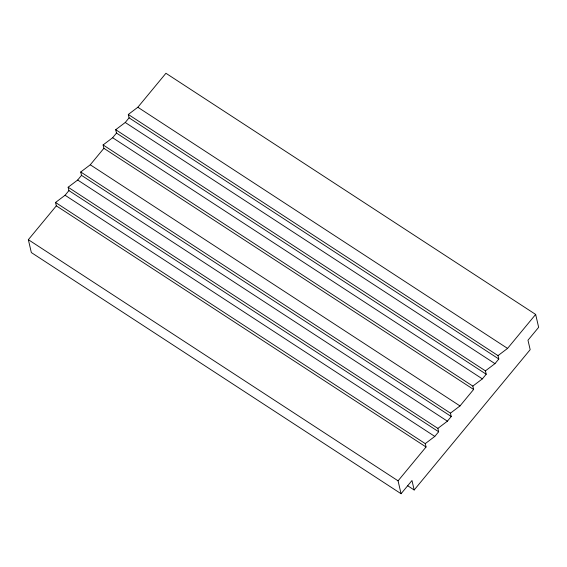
<?xml version="1.0" encoding="UTF-8"?>
<svg xmlns="http://www.w3.org/2000/svg" width="567" height="567" viewBox="0 0 567 567"><rect width="100%" height="100%" fill="white"/><g stroke="black" fill="none" stroke-linecap="round" stroke-linejoin="round"><path stroke-width="0.85" d="M414.172 489.98L411.975 480.532L401.067 493.729L31.348 252.57L28.35 239.685L56.324 205.842L55.545 202.469L65.077 195.254L68.926 190.604L68.139 187.23L77.679 180.023L81.52 175.366L80.741 171.992L90.273 164.784L103.889 148.313L103.102 144.939L112.642 137.731L116.49 133.075L115.703 129.701L125.243 122.493L129.085 117.837L128.305 114.463L137.838 107.255L165.933 73.271L535.652 314.43L538.65 327.315L527.976 340.228L530.173 349.676L414.172 489.98L407.623 485.713M401.067 493.729L398.069 480.837L426.044 447.002L425.257 443.628L55.545 202.469M425.257 443.628L434.797 436.413L438.645 431.763L437.859 428.39L68.139 187.23M437.859 428.39L447.398 421.175L451.24 416.525L450.453 413.152L80.741 171.992M450.453 413.152L459.993 405.937L473.608 389.472L472.821 386.099L103.102 144.939M472.821 386.099L482.361 378.884L486.21 374.234L485.423 370.861L115.703 129.701M485.423 370.861L494.963 363.645L498.804 358.996L498.017 355.622L128.305 114.463M498.017 355.622L507.557 348.414L535.652 314.43M137.838 107.255L507.557 348.414M129.085 117.837L498.804 358.996M125.243 122.493L494.963 363.645M116.49 133.075L486.21 374.234M112.642 137.731L482.361 378.884M103.889 148.313L473.608 389.472M90.273 164.784L459.993 405.937M81.52 175.366L451.24 416.525M77.679 180.023L447.398 421.175M68.926 190.604L438.645 431.763M65.077 195.254L434.797 436.413M56.324 205.842L426.044 447.002M28.35 239.685L398.069 480.837"/></g></svg>
